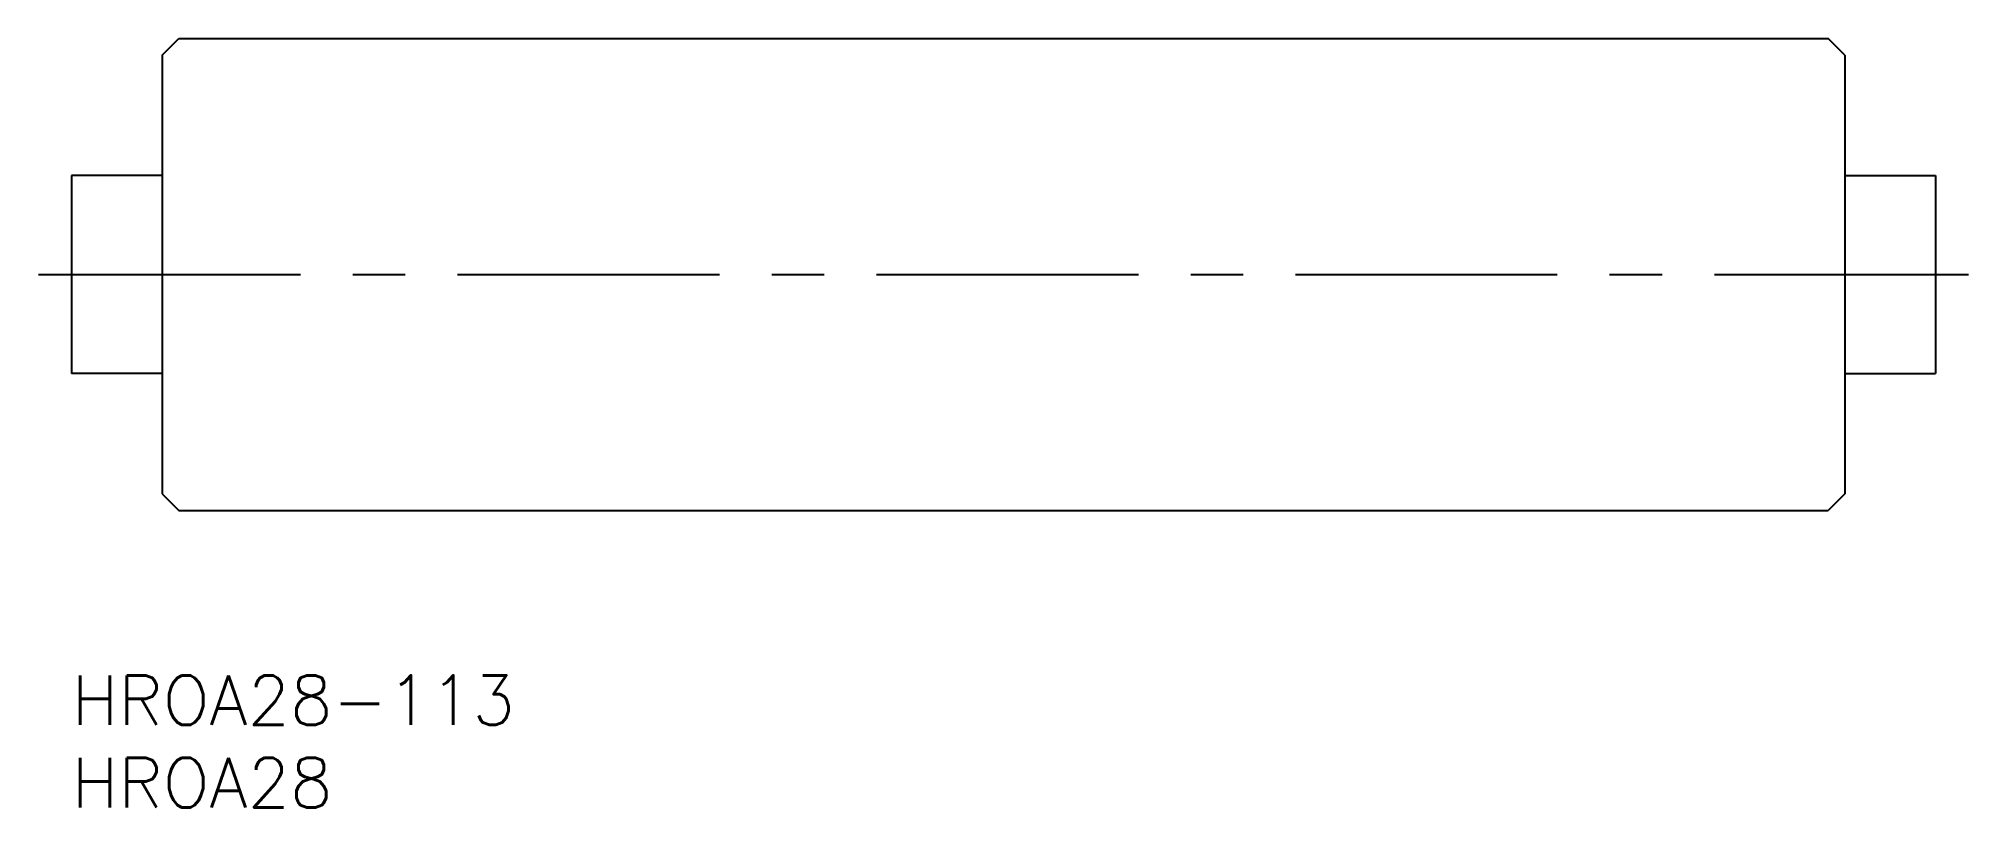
# Model space of a CAD drawing. Extents: x -2 to 115, y -8 to 39.
import ezdxf

# ---------------------------------------------------------------- set-up
doc = ezdxf.new("R2010")
doc.units = 0
doc.header["$LTSCALE"] = 0.5
doc.linetypes.add('CENTER', pattern=[50.8, 31.75, -6.35, 6.35, -6.35])
for name, color, linetype in [('MSM_CENTER', 1, 'CENTER'), ('MSM_CONTINUOUS', 7, 'CONTINUOUS'), ('MSM_PART_NUMBER', 7, 'CONTINUOUS')]:
    doc.layers.add(name, color=color, linetype=linetype)
doc.styles.get("Standard").update_dxf_attribs({"font": 'txt.shx', "height": 3, "bigfont": 'bigfont.shx'})

# ---------------------------------------------------------------- blocks, each defined once
blk = doc.blocks.new('*U2')
at = {"layer": 'MSM_PART_NUMBER'}
blk.add_text('HROA28-113', height=3, dxfattribs=at).set_placement((0, -3))
blk = doc.blocks.new('*U3')
at = {"layer": 'MSM_PART_NUMBER'}
blk.add_text('HROA28', height=3, dxfattribs=at).set_placement((0, -8))

msp = doc.modelspace()

# ---------------------------------------------------------------- linework, layer by layer
at = {"layer": 'MSM_CENTER'}
msp.add_line((-2, 24.3), (115, 24.3), dxfattribs=at)
at = {"layer": 'MSM_CONTINUOUS'}
for p, q in [((5.5, 37.6), (6.5, 38.6)), ((5.5, 37.6), (5.5, 11)), ((6.5, 38.6), (106.5, 38.6)), ((107.5, 37.6), (106.5, 38.6)), ((107.5, 37.6), (107.5, 11)), ((5.5, 30.3), (0, 30.3)), ((0, 30.3), (0, 18.3)), ((107.5, 30.3), (113, 30.3)), ((113, 30.3), (113, 18.3)), ((5.5, 18.3), (0, 18.3)), ((107.5, 18.3), (113, 18.3)), ((5.5, 11), (6.5, 10)), ((107.5, 11), (106.5, 10)), ((6.5, 10), (106.5, 10))]:
    msp.add_line(p, q, dxfattribs=at)

# ---------------------------------------------------------------- block references
for name in ['*U2', '*U3']:
    msp.add_blockref(name, (0, 0), dxfattribs=at)

doc.saveas('drawing.dxf')
